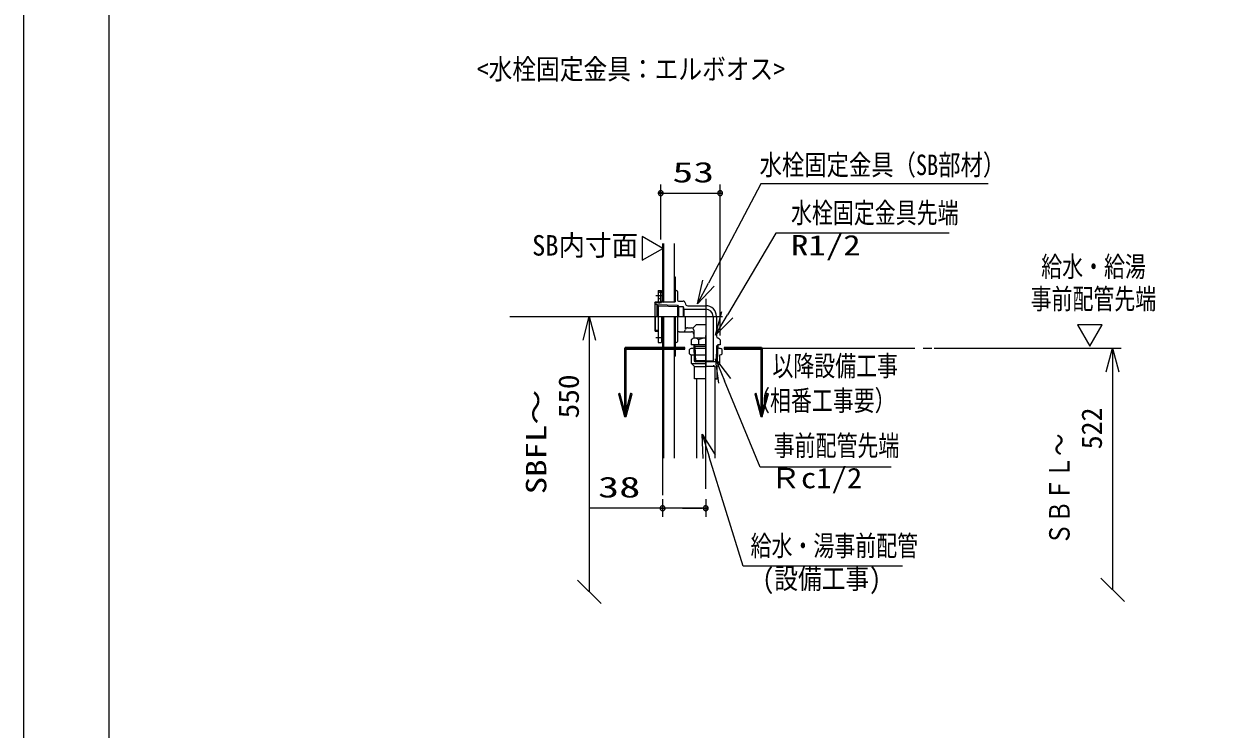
# Model space of a CAD drawing. Units: millimetres on the paper. Extents: x -305 to 305, y -152 to 152.
# Drawn here: x -301 to -161.3, y -42.2 to 40.7 of the extents above; entities that cross this region are included whole.
import ezdxf
from ezdxf.enums import TextEntityAlignment as Align

# ---------------------------------------------------------------- set-up
doc = ezdxf.new("R2010")
doc.units = ezdxf.units.MM
doc.linetypes.add('LONG_CHAIN', pattern=[21, 18, -1, 1, -1])
for name, color, linetype, lineweight in [('0-1_RV', 7, 'Continuous', 9), ('0-2_0', 7, 'Continuous', 9), ('0-4_図面枠', 3, 'Continuous', 9), ('0-5_DEFPOINTS', 7, 'Continuous', 9)]:
    doc.layers.add(name, color=color, linetype=linetype, lineweight=lineweight)
doc.styles.add('ＭＳ ゴシック', font='')
doc.styles.get('ＭＳ ゴシック').set_extended_font_data('MS Gothic')

# ---------------------------------------------------------------- blocks, each defined once
blk = doc.blocks.new('_OPEN30')
at = {"layer": '0-2_0'}
blk.add_line((0, 0), (-1, 0), dxfattribs=at)
blk.add_lwpolyline([(-1, 0.2679), (0, 0), (-1, -0.2679)], dxfattribs=at)
blk = doc.blocks.new('_OBLIQUE')
at = {"layer": '0-2_0'}
blk.add_line((-0.5, -0.5), (0.5, 0.5), dxfattribs=at)
blk = doc.blocks.new('_DOTSMALL')
at = {"layer": '0-2_0'}
for p, q in [((0.0746, 0.1), (-0.0746, 0.1)), ((0.1223, -0.0248), (-0.1223, -0.0248))]:
    blk.add_line(p, q, dxfattribs=at)
for points in [[(0.125, 0), (0.124, 0.0157), (0.1211, 0.0311), (0.1162, 0.046), (0.1095, 0.0602), (0.1011, 0.0735), (0.0911, 0.0856), (0.0797, 0.0963), (0.067, 0.1055), (0.0532, 0.1131), (0.0386, 0.1189), (0.0234, 0.1228), (0.0078, 0.1248), (-0.0078, 0.1248), (-0.0234, 0.1228), (-0.0386, 0.1189), (-0.0532, 0.1131), (-0.067, 0.1055), (-0.0797, 0.0963), (-0.0911, 0.0856), (-0.1011, 0.0735), (-0.1095, 0.0602), (-0.1162, 0.046), (-0.1211, 0.0311), (-0.124, 0.0157), (-0.125, 0), (0, 0)], [(-0.125, 0), (-0.124, -0.0157), (-0.1211, -0.0311), (-0.1162, -0.046), (-0.1095, -0.0602), (-0.1011, -0.0735), (-0.0911, -0.0856), (-0.0797, -0.0963), (-0.067, -0.1055), (-0.0532, -0.1131), (-0.0386, -0.1189), (-0.0234, -0.1228), (-0.0078, -0.1248), (0.0078, -0.1248), (0.0234, -0.1228), (0.0386, -0.1189), (0.0532, -0.1131), (0.067, -0.1055), (0.0797, -0.0963), (0.0911, -0.0856), (0.1011, -0.0735), (0.1095, -0.0602), (0.1162, -0.046), (0.1211, -0.0311), (0.124, -0.0157), (0.125, 0), (0, 0)]]:
    blk.add_lwpolyline(points, close=True, dxfattribs=at)
blk = doc.blocks.new('TRI')
at = {"layer": '0-2_0'}
blk.add_lwpolyline([(0.5, 0.866), (0, 0), (1, 0)], close=True, dxfattribs=at)

msp = doc.modelspace()

# ---------------------------------------------------------------- linework, layer by layer
at = {"layer": '0-1_RV'}
for p, q in [((-226.15, 15.331), (-226.15, 21.767)), ((-219.169, 4.039), (-219.169, 21.767)), ((-226.15, 20.767), (-219.169, 20.767)), ((-225.93, 14.831), (-225.93, 8.005)), ((-225.836, 14.831), (-225.836, 8.005)), ((-224.57, 14.831), (-224.57, 8.005)), ((-224.57, 10.939), (-224.463, 10.939)), ((-224.463, 10.939), (-224.463, 8.005)), ((-226.463, 9.339), (-226.063, 9.339)), ((-226.463, 9.339), (-226.463, 8.005)), ((-226.196, 9.039), (-226.463, 9.205)), ((-226.196, 8.439), (-226.463, 8.272)), ((-226.196, 9.205), (-226.063, 9.205)), ((-226.196, 9.205), (-226.196, 8.005)), ((-226.196, 9.139), (-225.93, 9.139)), ((-226.13, 9.139), (-226.13, 8.072)), ((-226.063, 9.339), (-226.063, 9.205)), ((-224.463, 9.339), (-224.33, 9.339)), ((-224.196, 9.205), (-224.196, 8.272)), ((-226.863, 7.933), (-226.791, 8.005)), ((-226.863, 7.933), (-226.863, 4.611)), ((-226.863, 7.933), (-226.063, 7.933)), ((-226.863, 7.739), (-226.596, 7.739)), ((-226.791, 8.005), (-224.463, 8.005)), ((-226.596, 7.739), (-226.596, 6.272)), ((-226.596, 7.669), (-224.196, 7.594)), ((-226.596, 7.669), (-226.463, 7.536)), ((-226.463, 8.005), (-226.396, 7.872)), ((-226.463, 7.536), (-226.463, 6.272)), ((-226.463, 7.536), (-224.063, 7.461)), ((-226.396, 7.872), (-226.263, 7.872)), ((-226.263, 7.872), (-226.196, 8.005)), ((-226.196, 8.072), (-225.93, 8.072)), ((-225.81, 7.933), (-225.737, 8.005)), ((-224.196, 7.594), (-224.196, 6.272)), ((-224.196, 7.594), (-224.063, 7.461)), ((-224.063, 7.461), (-224.063, 6.268)), ((-224.063, 7.461), (-223.512, 7.461)), ((-223.996, 8.072), (-223.53, 8.072)), ((-223.512, 7.461), (-223.512, 6.272)), ((-223.512, 7.461), (-223.435, 7.139)), ((-223.435, 7.139), (-223.435, 6.272)), ((-223.435, 7.139), (-220.862, 7.139)), ((-223.271, 7.871), (-223.238, 7.74)), ((-222.979, 7.539), (-220.861, 7.539)), ((-226.791, 6.272), (-226.791, 4.539)), ((-226.463, 6.272), (-226.463, 3.205)), ((-226.063, 6.272), (-226.063, 3.205)), ((-225.93, 6.272), (-225.93, -10.391)), ((-225.836, 6.272), (-225.836, -10.391)), ((-224.57, 6.272), (-224.57, -10.391)), ((-224.463, 6.272), (-224.463, 1.605)), ((-224.196, 6.272), (-224.196, 3.339)), ((-223.263, 6.272), (-223.263, 4.839)), ((-219.996, 6.274), (-219.996, 1.005)), ((-219.596, 6.276), (-219.596, 3.962)), ((-226.863, 4.611), (-226.791, 4.539)), ((-226.463, 4.611), (-226.863, 4.611)), ((-226.791, 4.539), (-226.463, 4.539)), ((-223.996, 4.472), (-222.53, 4.472)), ((-223.271, 4.673), (-223.255, 4.738)), ((-222.996, 4.939), (-222.53, 4.939)), ((-222.33, 4.939), (-221.93, 5.339)), ((-222.263, 4.672), (-222.263, 3.739)), ((-221.93, 5.339), (-220.863, 5.339)), ((-234.545, 3.502), (-234.545, -26.082)), ((-226.463, 3.205), (-226.063, 3.205)), ((-226.063, 3.405), (-225.93, 3.405)), ((-224.463, 3.205), (-224.33, 3.205)), ((-222.556, 3.539), (-222.556, 2.939)), ((-220.863, 2.939), (-222.556, 2.939)), ((-222.271, 2.939), (-222.138, 2.805)), ((-222.268, 2.939), (-222.213, 1.072)), ((-222.264, 2.805), (-220.863, 2.805)), ((-220.884, 3.739), (-222.263, 3.739)), ((-222.138, 2.805), (-222.079, 0.939)), ((-221.71, 3.539), (-221.71, 2.939)), ((-219.588, 2.805), (-219.647, 0.939)), ((-219.588, 2.805), (-219.458, 2.939)), ((-219.588, 2.805), (-219.462, 2.805)), ((-219.458, 2.939), (-219.513, 1.072)), ((-219.169, 2.939), (-219.458, 2.939)), ((-219.169, 3.539), (-219.169, 2.939)), ((-230.231, 2.439), (-230.411, 2.439)), ((-230.231, 2.239), (-230.411, 2.239)), ((-230.231, 2.039), (-230.411, 2.039)), ((-230.231, 1.839), (-230.411, 1.839)), ((-230.231, 1.639), (-230.411, 1.639)), ((-230.231, 1.439), (-230.411, 1.439)), ((-223.303, 2.549), (-230.321, 2.549)), ((-223.303, 2.549), (-230.321, 2.549)), ((-224.57, 1.605), (-224.463, 1.605)), ((-222.787, 1.872), (-222.787, 2.405)), ((-222.529, 0.739), (-222.529, 1.766)), ((-222.529, 1.766), (-220.863, 1.766)), ((-222.306, 2.539), (-220.863, 2.539)), ((-219.359, 2.537), (-219.592, 2.537)), ((-219.197, 0.739), (-219.197, 1.766)), ((-218.939, 1.872), (-218.939, 2.405)), ((-214.3, 2.549), (-218.686, 2.549)), ((-214.3, 2.549), (-218.686, 2.549)), ((-214.21, 2.439), (-214.39, 2.439)), ((-214.21, 2.239), (-214.39, 2.239)), ((-214.21, 2.039), (-214.39, 2.039)), ((-214.21, 1.839), (-214.39, 1.839)), ((-214.21, 1.639), (-214.39, 1.639)), ((-214.21, 1.439), (-214.39, 1.439)), ((-194.032, 2.539), (-172.038, 2.539)), ((-230.231, 1.239), (-230.411, 1.239)), ((-230.231, 1.039), (-230.411, 1.039)), ((-230.231, 0.839), (-230.411, 0.839)), ((-230.231, 0.639), (-230.411, 0.639)), ((-230.231, 0.439), (-230.411, 0.439)), ((-230.231, 0.239), (-230.411, 0.239)), ((-230.231, 0.039), (-230.411, 0.039)), ((-222.529, 0.739), (-220.863, 0.739)), ((-222.529, 0.738), (-222.196, 0.405)), ((-220.863, 1.072), (-222.213, 1.072)), ((-222.213, 1.072), (-222.079, 0.939)), ((-222.196, 0.405), (-220.863, 0.405)), ((-222.196, -1.061), (-222.196, 0.405)), ((-219.647, 0.939), (-222.079, 0.939)), ((-219.797, 0.405), (-220.864, 0.405)), ((-219.996, 1.005), (-220.863, 1.005)), ((-219.93, 0.939), (-219.996, 1.005)), ((-219.938, 0.539), (-219.938, 0.405)), ((-219.797, 0.405), (-219.797, -10.391)), ((-219.513, 1.072), (-219.647, 0.939)), ((-219.513, 1.072), (-219.642, 1.072)), ((-219.197, 0.738), (-219.53, 0.405)), ((-219.53, -1.061), (-219.53, 0.405)), ((-214.21, 1.239), (-214.39, 1.239)), ((-214.21, 1.039), (-214.39, 1.039)), ((-214.21, 0.839), (-214.39, 0.839)), ((-214.21, 0.639), (-214.39, 0.639)), ((-214.21, 0.439), (-214.39, 0.439)), ((-214.21, 0.239), (-214.39, 0.239)), ((-214.21, 0.039), (-214.39, 0.039)), ((-230.231, -0.161), (-230.411, -0.161)), ((-230.231, -0.361), (-230.411, -0.361)), ((-230.231, -0.561), (-230.411, -0.561)), ((-230.231, -0.761), (-230.411, -0.761)), ((-230.231, -0.961), (-230.411, -0.961)), ((-230.231, -1.161), (-230.411, -1.161)), ((-230.231, -1.361), (-230.411, -1.361)), ((-220.863, -1.061), (-222.196, -1.061)), ((-221.929, -1.061), (-221.929, -10.391)), ((-219.797, -0.928), (-219.663, -1.061)), ((-219.797, -1.061), (-219.53, -1.061)), ((-214.21, -0.161), (-214.39, -0.161)), ((-214.21, -0.361), (-214.39, -0.361)), ((-214.21, -0.561), (-214.39, -0.561)), ((-214.21, -0.761), (-214.39, -0.761)), ((-214.21, -0.961), (-214.39, -0.961)), ((-214.21, -1.161), (-214.39, -1.161)), ((-214.21, -1.361), (-214.39, -1.361)), ((-173.038, -0.231), (-173.038, -25.842)), ((-230.945, -2.785), (-230.998, -2.785)), ((-230.945, -2.785), (-230.998, -2.785)), ((-230.231, -1.561), (-230.411, -1.561)), ((-230.231, -1.761), (-230.411, -1.761)), ((-230.231, -1.961), (-230.411, -1.961)), ((-230.231, -2.161), (-230.411, -2.161)), ((-230.231, -2.361), (-230.411, -2.361)), ((-230.231, -2.561), (-230.411, -2.561)), ((-230.231, -2.761), (-230.411, -2.761)), ((-229.644, -2.785), (-229.697, -2.785)), ((-229.644, -2.785), (-229.697, -2.785)), ((-214.924, -2.785), (-214.977, -2.785)), ((-214.924, -2.785), (-214.977, -2.785)), ((-214.21, -1.561), (-214.39, -1.561)), ((-214.21, -1.761), (-214.39, -1.761)), ((-214.21, -1.961), (-214.39, -1.961)), ((-214.21, -2.161), (-214.39, -2.161)), ((-214.21, -2.361), (-214.39, -2.361)), ((-214.21, -2.561), (-214.39, -2.561)), ((-214.21, -2.761), (-214.39, -2.761)), ((-213.623, -2.785), (-213.676, -2.785)), ((-213.623, -2.785), (-213.676, -2.785)), ((-230.891, -2.985), (-231.078, -2.985)), ((-230.838, -3.185), (-231.024, -3.185)), ((-230.784, -3.385), (-230.97, -3.385)), ((-230.73, -3.585), (-230.917, -3.585)), ((-230.677, -3.785), (-230.863, -3.785)), ((-230.623, -3.985), (-230.81, -3.985)), ((-230.57, -4.185), (-230.756, -4.185)), ((-230.231, -2.961), (-230.411, -2.961)), ((-230.231, -3.161), (-230.411, -3.161)), ((-230.231, -3.361), (-230.411, -3.361)), ((-230.231, -3.561), (-230.411, -3.561)), ((-230.231, -3.761), (-230.411, -3.761)), ((-230.231, -3.961), (-230.411, -3.961)), ((-230.231, -4.161), (-230.411, -4.161)), ((-229.886, -4.185), (-230.072, -4.185)), ((-229.832, -3.985), (-230.018, -3.985)), ((-229.778, -3.785), (-229.965, -3.785)), ((-229.725, -3.585), (-229.911, -3.585)), ((-229.671, -3.385), (-229.858, -3.385)), ((-229.618, -3.185), (-229.804, -3.185)), ((-229.564, -2.985), (-229.75, -2.985)), ((-214.871, -2.985), (-215.057, -2.985)), ((-214.817, -3.185), (-215.004, -3.185)), ((-214.764, -3.385), (-214.95, -3.385)), ((-214.71, -3.585), (-214.896, -3.585)), ((-214.657, -3.785), (-214.843, -3.785)), ((-214.603, -3.985), (-214.789, -3.985)), ((-214.549, -4.185), (-214.736, -4.185)), ((-214.21, -2.961), (-214.39, -2.961)), ((-214.21, -3.161), (-214.39, -3.161)), ((-214.21, -3.361), (-214.39, -3.361)), ((-214.21, -3.561), (-214.39, -3.561)), ((-214.21, -3.761), (-214.39, -3.761)), ((-214.21, -3.961), (-214.39, -3.961)), ((-214.21, -4.161), (-214.39, -4.161)), ((-213.865, -4.185), (-214.052, -4.185)), ((-213.812, -3.985), (-213.998, -3.985)), ((-213.758, -3.785), (-213.944, -3.785)), ((-213.704, -3.585), (-213.891, -3.585)), ((-213.651, -3.385), (-213.837, -3.385)), ((-213.597, -3.185), (-213.784, -3.185)), ((-213.544, -2.985), (-213.73, -2.985)), ((-230.516, -4.385), (-230.702, -4.385)), ((-230.463, -4.585), (-230.649, -4.585)), ((-230.409, -4.785), (-230.595, -4.785)), ((-230.355, -4.985), (-230.542, -4.985)), ((-230.302, -5.185), (-230.488, -5.185)), ((-230.248, -5.385), (-230.435, -5.385)), ((-230.231, -4.361), (-230.411, -4.361)), ((-230.231, -4.561), (-230.411, -4.561)), ((-230.231, -4.761), (-230.411, -4.761)), ((-230.231, -4.961), (-230.411, -4.961)), ((-230.231, -5.161), (-230.411, -5.161)), ((-230.231, -5.361), (-230.411, -5.361)), ((-230.207, -5.385), (-230.393, -5.385)), ((-230.153, -5.185), (-230.34, -5.185)), ((-230.1, -4.985), (-230.286, -4.985)), ((-230.046, -4.785), (-230.233, -4.785)), ((-229.993, -4.585), (-230.179, -4.585)), ((-229.939, -4.385), (-230.125, -4.385)), ((-214.496, -4.385), (-214.682, -4.385)), ((-214.442, -4.585), (-214.629, -4.585)), ((-214.389, -4.785), (-214.575, -4.785)), ((-214.335, -4.985), (-214.521, -4.985)), ((-214.281, -5.185), (-214.468, -5.185)), ((-214.228, -5.385), (-214.414, -5.385)), ((-214.21, -4.361), (-214.39, -4.361)), ((-214.21, -4.561), (-214.39, -4.561)), ((-214.21, -4.761), (-214.39, -4.761)), ((-214.21, -4.961), (-214.39, -4.961)), ((-214.21, -5.161), (-214.39, -5.161)), ((-214.21, -5.361), (-214.39, -5.361)), ((-214.187, -5.385), (-214.373, -5.385)), ((-214.133, -5.185), (-214.319, -5.185)), ((-214.08, -4.985), (-214.266, -4.985)), ((-214.026, -4.785), (-214.212, -4.785)), ((-213.972, -4.585), (-214.159, -4.585)), ((-213.919, -4.385), (-214.105, -4.385)), ((-225.93, -15.207), (-225.93, -17.258)), ((-220.863, -15.207), (-220.863, -17.258)), ((-225.93, -16.258), (-234.483, -16.258)), ((-220.863, -16.258), (-225.93, -16.258)), ((-223.61, -16.258), (-221.29, -16.258))]:
    msp.add_line(p, q, dxfattribs=at)
at = {"layer": '0-1_RV', "linetype": 'LONG_CHAIN'}
for p, q in [((-226.73, 8.739), (-225.796, 8.739)), ((-220.863, 8.355), (-220.863, 0.299)), ((-220.863, 8.355), (-220.863, 0.299)), ((-243.888, 6.272), (-224.596, 6.272)), ((-227.083, 6.272), (-218.889, 6.272)), ((-227.083, 6.272), (-218.889, 6.272)), ((-226.73, 3.805), (-225.796, 3.805)), ((-220.896, 4.033), (-220.896, -14.707)), ((-220.896, 4.033), (-220.896, -14.707)), ((-214.3, 2.539), (-185.793, 2.539)), ((-225.963, -10.391), (-225.963, -14.707)), ((-225.963, -10.391), (-225.963, -14.707))]:
    msp.add_line(p, q, dxfattribs=at)
at = {"layer": '0-1_RV'}
for points in [[(-187.658, 21.864), (-214.373, 21.864), (-220.533, 10.194)], [(-192.264, 16.06), (-212.641, 16.06), (-218.316, 6.479)], [(-199.077, -11.447), (-214.475, -11.447), (-218.655, -1.282)], [(-197.752, -23.055), (-216.479, -23.055), (-220.472, -10.208)]]:
    msp.add_lwpolyline(points, dxfattribs=at)
for points in [[(-230.411, 2.539), (-230.411, -5.461), (-230.231, -5.461), (-230.231, 2.539)], [(-230.321, 2.449), (-223.303, 2.449), (-223.303, 2.629), (-230.321, 2.629)], [(-218.686, 2.449), (-214.3, 2.449), (-214.3, 2.629), (-218.686, 2.629)], [(-214.39, 2.539), (-214.39, -5.461), (-214.21, -5.461), (-214.21, 2.539)], [(-231.122, -2.818), (-230.408, -5.485), (-230.234, -5.438), (-230.948, -2.771)], [(-229.693, -2.771), (-230.408, -5.438), (-230.234, -5.485), (-229.519, -2.818)], [(-215.102, -2.818), (-214.387, -5.485), (-214.213, -5.438), (-214.928, -2.771)], [(-213.673, -2.771), (-214.387, -5.438), (-214.213, -5.485), (-213.499, -2.818)]]:
    msp.add_lwpolyline(points, close=True, dxfattribs=at)
for centre, radius, start, end in [((-224.33, 9.205), 0.133, 0, 90), ((-223.996, 8.272), 0.2, 179.99996, 270), ((-223.53, 7.805), 0.267, 14.25003, 89.99998), ((-222.979, 7.805), 0.267, 194.25004, 270), ((-220.863, 6.272), 1.267, 0, 90), ((-220.863, 6.272), 0.867, 0, 90), ((-223.996, 4.272), 0.2, 90, 180.00003), ((-223.53, 4.739), 0.267, 270.00002, 345.74997), ((-222.996, 4.672), 0.267, 89.99998, 165.74995), ((-222.53, 4.672), 0.267, 0, 90), ((-222.53, 4.205), 0.267, 0, 90), ((-224.33, 3.339), 0.133, 270, 0), ((-222.133, 3.19), 0.548, 39.43051, 140.56945), ((-220.863, 1.846), 1.893, 89.99987, 116.57789), ((-219.33, 3.962), 0.267, 179.99999, 251.15573), ((-219.593, 3.19), 0.548, 39.42985, 71.15574), ((-222.306, 1.604), 0.935, 90.00007, 120.98264), ((-222.306, 2.673), 0.935, 239.02512, 256.19617), ((-219.42, 1.604), 0.935, 59.01737, 89.99993), ((-219.42, 2.673), 0.935, 283.80383, 300.97487)]:
    msp.add_arc(centre, radius, start, end, dxfattribs=at)
at = {"layer": '0-4_図面枠'}
msp.add_lwpolyline([(-291.017, -138.498), (108.983, -138.498), (108.983, 138.502), (-291.017, 138.502)], close=True, dxfattribs=at)
at = {"layer": '0-5_DEFPOINTS'}
msp.add_line((-301.017, -148.498), (-301.017, 148.502), dxfattribs=at)

# ---------------------------------------------------------------- block references
at = {"layer": '0-1_RV'}
for name, p, xscale, yscale, rotation in [('_DOTSMALL', (-226.15, 20.767), 2.32, 2.32, 180), ('TRI', (-225.896, 14.276), 2.804079, 2.804079, 150), ('_OPEN30', (-221.826, 7.744), 2.77, 2.77, 242.17507), ('_OPEN30', (-234.545, 6.272), 2.77, 2.77, 90), ('_OPEN30', (-219.728, 4.096), 2.77, 2.77, 239.35933), ('TRI', (-175.721, 2.779), 2.88, 2.88, 60), ('_OPEN30', (-219.708, 1.28), 2.77, 2.77, 112.34923), ('_OPEN30', (-173.038, 2.539), 2.77, 2.77, 90), ('_OPEN30', (-221.294, -7.563), 2.77, 2.77, 107.26548), ('_DOTSMALL', (-225.93, -16.258), 2.32, 2.32, 180), ('_OBLIQUE', (-234.545, -26.082), 2.77, 2.77, 270), ('_OBLIQUE', (-173.038, -25.842), 2.77, 2.77, 270)]:
    msp.add_blockref(name, p, dxfattribs=dict(at, xscale=xscale, yscale=yscale, rotation=rotation))
at = {"layer": '0-1_RV', "xscale": 2.32, "yscale": 2.32}
for p in [(-219.169, 20.767), (-220.863, -16.258)]:
    msp.add_blockref('_DOTSMALL', p, dxfattribs=at)

# ---------------------------------------------------------------- texts
at = {"layer": '0-1_RV', "style": 'ＭＳ ゴシック'}
for s, height, width, p in [('<水栓固定金具：エルボオス>', 2.405, 0.85, (-247.776, 33.417)), ('\u3000水栓固定金具（SB部材）', 2.405, 0.8, (-217.153, 22.166)), ('53', 2.405, 1.5, (-224.779, 21.305)), ('水栓固定金具先端', 2.405, 0.75, (-210.837, 16.53)), ('SB内寸面', 2.405, 0.95, (-241.271, 12.705)), ('R1/2', 2.405, 1.25, (-210.837, 12.727)), ('給水・給湯', 2.405, 0.75, (-181.431, 10.206)), ('事前配管先端', 2.405, 0.75, (-182.68, 6.416)), ('以降設備工事', 2.405, 0.75, (-213.025, -1.454)), ('（相番工事要）', 2.405, 0.75, (-215.765, -5.525)), ('事前配管先端', 2.405, 0.75, (-212.874, -10.822)), ('Ｒc1/2', 2.405, 1.1, (-213.276, -14.628)), ('38', 2.441, 1.5, (-233.525, -15.728)), ('給水・湯事前配管', 2.405, 0.75, (-215.589, -22.59)), (' (設備工事)', 2.405, 0.85, (-215.589, -26.442))]:
    msp.add_text(s, height=height, dxfattribs=dict(at, width=width)).set_placement(p, align=Align.BOTTOM_LEFT)
for s, width, p in [('\u3000\u3000\u3000550', 1.05, (-235.051, -16.03)), ('SBFL～', 1.25, (-238.875, -14.616)), ('ＳＢＦＬ～', 0.8, (-177.371, -20.597))]:
    msp.add_text(s, height=2.405, rotation=90, dxfattribs=dict(at, width=width)).set_placement(p, align=Align.BOTTOM_LEFT)
msp.add_text('\u3000\u3000\u3000\u3000522', height=2.405, rotation=90, dxfattribs=at).set_placement((-173.575, -22.453), align=Align.BOTTOM_LEFT)

doc.saveas('drawing.dxf')
